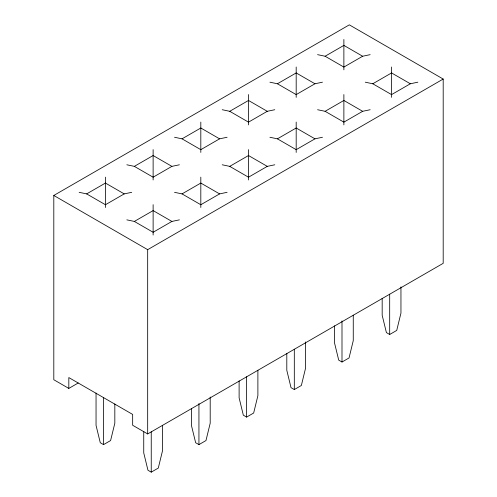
<?xml version="1.0" encoding="UTF-8"?>
<svg xmlns="http://www.w3.org/2000/svg" width="497" height="497" viewBox="0 0 497 497"><rect width="100%" height="100%" fill="white"/><g stroke="black" fill="none" stroke-linecap="round" stroke-linejoin="round"><path stroke-width="0.75" d="M68.822 388.412L53.806 379.739L53.806 195.464L349.323 24.85L443.194 79.048L443.194 263.323L147.677 433.937L132.662 425.264L132.662 414.43L68.822 377.571L68.822 388.412L78.228 382.982M79.153 192.32L86.658 193.898L105.439 183.058L124.213 193.898L131.717 192.32M126.841 164.787L134.352 166.365L153.126 155.53L171.9 166.365L179.411 164.787M174.528 137.259L182.039 138.837L200.813 127.996L219.587 138.837L227.098 137.259M222.215 109.725L229.726 111.303L248.5 100.462L267.274 111.303L274.785 109.725M269.902 82.191L277.413 83.769L296.187 72.929L314.961 83.769L322.472 82.191M317.589 54.658L325.1 56.236L343.874 45.395L362.648 56.236L370.159 54.658M124.213 193.898L105.439 204.739L86.658 193.898M171.9 166.365L153.126 177.205L134.352 166.365M219.587 138.837L200.813 149.672L182.039 138.837M267.274 111.303L248.5 122.144L229.726 111.303M314.961 83.769L296.187 94.61L277.413 83.769M362.648 56.236L343.874 67.076L325.1 56.236M126.841 219.854L134.352 221.432L153.126 210.591L171.9 221.432L179.411 219.854M174.528 192.32L182.039 193.898L200.813 183.058L219.587 193.898L227.098 192.32M222.215 164.787L229.726 166.365L248.5 155.53L267.274 166.365L274.785 164.787M269.902 137.259L277.413 138.837L296.187 127.996L314.961 138.837L322.472 137.259M317.589 109.725L325.1 111.303L343.874 100.462L362.648 111.303L370.159 109.725M365.283 82.191L372.787 83.769L391.561 72.929L410.342 83.769L417.847 82.191M171.9 221.432L153.126 232.273L134.352 221.432M219.587 193.898L200.813 204.739L182.039 193.898M267.274 166.365L248.5 177.205L229.726 166.365M314.961 138.837L296.187 149.672L277.413 138.837M362.648 111.303L343.874 122.144L325.1 111.303M410.342 83.769L391.561 94.61L372.787 83.769M53.806 195.464L147.677 249.662L443.194 79.048M96.045 393.028L96.045 425.376L100.27 442.721L103.556 444.616L110.601 440.553L114.826 423.208L114.826 403.955M143.739 431.34L143.739 452.91L147.957 470.249L151.243 472.15L158.288 468.081L162.513 450.742L162.513 425.326M191.426 408.428L191.426 425.376L195.644 442.721L198.937 444.616L205.975 440.553L210.2 423.208L210.2 397.022M239.113 380.901L239.113 397.842L243.337 415.188L246.624 417.082L253.663 413.019L257.887 395.674L257.887 370.259M286.8 353.367L286.8 370.308L291.025 387.654L294.311 389.555L301.356 385.486L305.574 368.14L305.574 341.955M334.487 325.833L334.487 342.781L338.712 360.12L341.998 362.021L349.043 357.952L353.261 340.613L353.261 315.191M382.174 298.299L382.174 315.247L386.399 332.586L389.685 334.487L396.73 330.424L400.955 313.079L400.955 286.893M391.561 67.014L391.561 97.369M389.685 294.168L389.685 334.487M343.874 39.48L343.874 69.835M343.874 94.548L343.874 124.902M341.998 320.925L341.998 362.021M296.187 67.014L296.187 97.369M296.187 122.082L296.187 152.43M294.311 349.229L294.311 389.555M248.5 94.548L248.5 124.902M248.5 149.616L248.5 179.964M246.624 376.763L246.624 417.082M200.813 122.082L200.813 152.43M200.813 177.143L200.813 207.498M198.937 403.527L198.937 444.616M153.126 149.616L153.126 179.964M153.126 204.677L153.126 235.031M151.243 431.825L151.243 472.15M147.677 249.662L147.677 433.937M105.439 177.143L105.439 207.498M103.556 397.364L103.556 444.616"/></g></svg>
